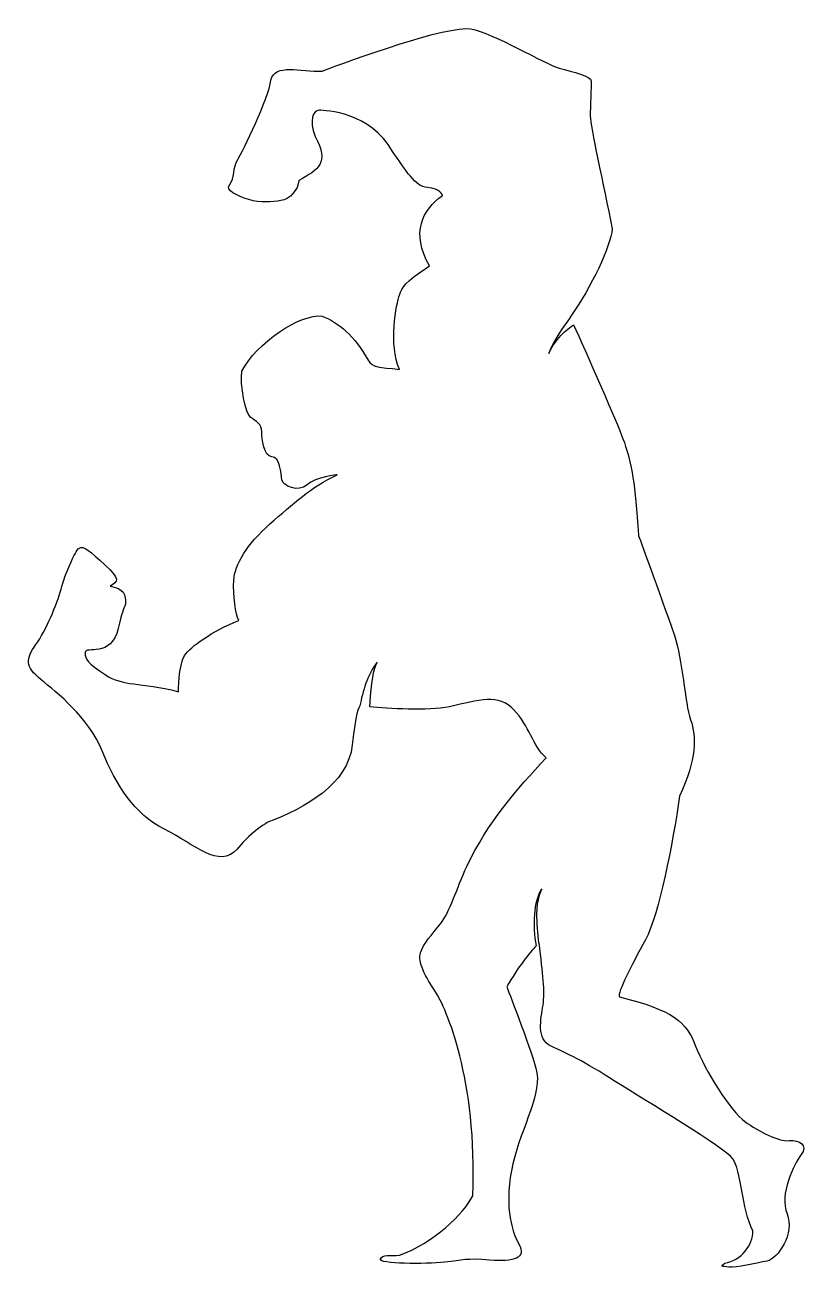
# Model space of a CAD drawing. Header units: centimetres. Extents: x -6.6 to 6.6, y -10.5 to 10.5.
import ezdxf

# ---------------------------------------------------------------- set-up
doc = ezdxf.new("R2010")
doc.units = ezdxf.units.CM
doc.header["$MEASUREMENT"] = 0
doc.layers.add('Layer 1', color=7, linetype='Continuous')

msp = doc.modelspace()

# ---------------------------------------------------------------- linework, layer by layer
at = {"layer": 'Layer 1'}
msp.add_open_spline([(6.3032, -8.35081), (6.11654, -8.36766), (5.79419, -8.19793), (5.55665, -8.02849), (5.55665, -8.02849), (5.31879, -7.85871), (4.87765, -7.16238), (4.72461, -6.7551), (4.72461, -6.7551), (4.57179, -6.34772), (4.35131, -6.14397), (3.43458, -5.92333), (3.43458, -5.92333), (3.40055, -5.83829), (3.63834, -5.39697), (3.87596, -4.95585), (3.87596, -4.95585), (4.11374, -4.51445), (4.33443, -3.32633), (4.45318, -2.52838), (4.45318, -2.52838), (4.74171, -1.90039), (4.74171, -1.52688), (4.63963, -1.23838), (4.63963, -1.23838), (4.53779, -0.9498), (4.50393, -0.21992), (4.36798, 0.18759), (4.36798, 0.18759), (4.09639, 0.95152), (3.75685, 1.88492), (3.75685, 1.88492), (3.75685, 1.88492), (3.70624, 2.75103), (3.63834, 3.09026), (3.51957, 3.44689), (3.51957, 3.44689), (3.42009, 3.74433), (2.84734, 5.02449), (2.66124, 5.43854), (2.66124, 5.43854), (2.56004, 5.3712), (2.33453, 5.1884), (2.24235, 4.95205), (2.24235, 4.95205), (2.30625, 5.15006), (2.50791, 5.43804), (2.6057, 5.56168), (2.6057, 5.56168), (2.60398, 5.56602), (2.60305, 5.56872), (2.60305, 5.56872), (2.60305, 5.56872), (2.97635, 6.09482), (3.28179, 6.75686), (3.31576, 7.06229), (3.31576, 7.06229), (3.16302, 7.80929), (2.94233, 8.81079), (2.94233, 8.96337), (2.94233, 8.96337), (2.94233, 9.11625), (2.95918, 9.47304), (2.95918, 9.55757), (2.95918, 9.55757), (2.95918, 9.64255), (2.65372, 9.71039), (2.41594, 9.77826), (2.41594, 9.77826), (2.17837, 9.8461), (1.29588, 10.37241), (0.92216, 10.4403), (0.92216, 10.4403), (0.54894, 10.5084), (-1.09783, 9.9142), (-1.59011, 9.72733), (-1.59011, 9.72733), (-1.96333, 9.7104), (-2.38759, 9.86348), (-2.4554, 9.57445), (-2.4554, 9.57445), (-2.48948, 9.26928), (-2.93083, 8.36941), (-3.01579, 8.23367), (-3.01579, 8.23367), (-3.10056, 8.09781), (-3.0668, 7.91141), (-3.15149, 7.80923), (-3.15149, 7.80923), (-3.23639, 7.70739), (-3.03269, 7.62291), (-2.82894, 7.55457), (-2.82894, 7.55457), (-2.62534, 7.48697), (-2.43852, 7.52076), (-2.28564, 7.53764), (-2.28564, 7.53764), (-2.13332, 7.55457), (-1.99738, 7.72452), (-1.98047, 7.87734), (-1.98047, 7.87734), (-1.65765, 8.06406), (-1.45416, 8.16613), (-1.70882, 8.62418), (-1.70882, 8.62418), (-1.81071, 8.89583), (-1.74245, 9.06556), (-1.64053, 9.06556), (-1.64053, 9.06556), (-1.53909, 9.06556), (-0.75804, 9.03143), (-0.40167, 8.36941), (-0.40167, 8.36941), (-0.16405, 8.04712), (-0.02837, 7.77547), (0.19253, 7.75859), (0.19253, 7.75859), (0.41322, 7.74166), (0.44703, 7.62289), (0.44703, 7.62289), (0.44703, 7.62289), (0.10754, 7.38503), (-0.09621, 6.99437), (0.22634, 6.43443), (0.22634, 6.43443), (-0.21472, 6.14569), (-0.23192, 6.07788), (-0.28267, 5.94217), (-0.28267, 5.94217), (-0.33355, 5.80623), (-0.46952, 5.09331), (-0.28267, 4.68572), (-0.28267, 4.68572), (-0.62232, 4.71975), (-0.74114, 4.71975), (-0.80893, 4.8386), (-0.80893, 4.8386), (-1.04679, 5.26304), (-1.30135, 5.46696), (-1.59009, 5.5856), (-1.59009, 5.5856), (-1.94617, 5.63656), (-2.7101, 5.12734), (-2.94793, 4.65215), (-2.94793, 4.65215), (-2.98169, 4.43149), (-2.87983, 3.92201), (-2.79534, 3.87113), (-2.79534, 3.87113), (-2.71004, 3.82017), (-2.60817, 3.75228), (-2.60817, 3.63356), (-2.60817, 3.63356), (-2.60817, 3.51471), (-2.57436, 3.20912), (-2.43849, 3.20912), (-2.43849, 3.20912), (-2.30271, 3.20912), (-2.28561, 2.92054), (-2.26902, 2.81865), (-2.26902, 2.81865), (-2.25203, 2.71684), (-1.99737, 2.59799), (-1.84452, 2.73372), (-1.84452, 2.73372), (-1.6917, 2.86966), (-1.33536, 2.90369), (-1.33536, 2.90369), (-1.33536, 2.90369), (-1.77647, 2.69993), (-2.08209, 2.41141), (-2.47259, 2.07192), (-2.47259, 2.07192), (-2.86296, 1.73243), (-3.06679, 1.3758), (-3.08365, 1.1213), (-3.08365, 1.1213), (-3.10053, 0.86664), (-3.04957, 0.54403), (-2.99867, 0.44217), (-2.99867, 0.44217), (-3.45709, 0.25556), (-3.81351, 0.00079), (-3.91542, -0.15203), (-3.91542, -0.15203), (-4.01728, -0.32176), (-4.01728, -0.76314), (-4.01728, -0.76314), (-4.01728, -0.76314), (-4.67932, -0.59312), (-4.95094, -0.67821), (-5.2564, -0.47459), (-5.2564, -0.47459), (-5.56197, -0.27089), (-5.59589, -0.2199), (-5.59589, -0.10116), (-5.59589, -0.10116), (-5.59578, 0.01769), (-5.15451, -0.20305), (-5.03579, 0.30643), (-5.03579, 0.30643), (-4.91689, 0.81565), (-4.89985, 0.64563), (-4.91694, 0.81565), (-4.91694, 0.81565), (-4.93387, 0.98538), (-5.10379, 1.0025), (-5.17139, 1.01938), (-5.17139, 1.01938), (-5.03569, 1.10391), (-5.00192, 1.1382), (-5.25643, 1.37556), (-5.25643, 1.37556), (-5.51112, 1.61339), (-5.62989, 1.71518), (-5.69783, 1.66456), (-5.69783, 1.66456), (-5.76564, 1.61336), (-5.93535, 1.22289), (-6.00342, 0.96823), (-6.00342, 0.96823), (-6.07105, 0.71373), (-6.25792, 0.27232), (-6.42794, 0.03478), (-6.42794, 0.03478), (-6.59735, -0.20308), (-6.61426, -0.33873), (-6.34288, -0.55942), (-6.34288, -0.55942), (-6.07102, -0.78008), (-5.54466, -1.18738), (-5.3073, -1.76476), (-5.3073, -1.76476), (-5.06994, -2.34147), (-4.76411, -2.83384), (-4.2551, -3.08881), (-4.2551, -3.08881), (-3.74559, -3.34326), (-3.3212, -3.76749), (-3.03267, -3.42801), (-3.03267, -3.42801), (-2.74409, -3.08881), (-2.50636, -2.9698), (-2.50636, -2.9698), (-2.50636, -2.9698), (-1.87853, -2.73189), (-1.14839, -2.32488), (-1.08055, -1.66257), (-1.08055, -1.66257), (-1.0248, -1.11811), (-0.969, -1.02156), (-0.95096, -1.00445), (-0.95096, -1.00445), (-0.90625, -0.7572), (-0.81811, -0.46954), (-0.6586, -0.26311), (-0.6586, -0.26311), (-0.7447, -0.42083), (-0.77446, -0.8172), (-0.78438, -1.01712), (-0.78438, -1.01712), (-0.4777, -1.04567), (0.19418, -1.0947), (0.56582, -1.01768), (0.56582, -1.01768), (1.0581, -0.89891), (1.39786, -0.79726), (1.65231, -1.06864), (1.65231, -1.06864), (1.90708, -1.34045), (1.97492, -1.6797), (2.19555, -1.88324), (2.19555, -1.88324), (1.70332, -2.40955), (1.21077, -2.96978), (0.85456, -3.71651), (0.85456, -3.71651), (0.68467, -4.09002), (0.56582, -4.49753), (0.413, -4.6842), (0.413, -4.6842), (0.26041, -4.8711), (0.12442, -5.02348), (0.07351, -5.17627), (0.07351, -5.17627), (0.0225, -5.32931), (0.15841, -5.58407), (0.32846, -5.83831), (0.32846, -5.83831), (0.49795, -6.09308), (1.04119, -7.31548), (0.95616, -9.28448), (0.95616, -9.28448), (0.82056, -9.57301), (0.27727, -10.09911), (-0.28283, -10.28595), (-0.28283, -10.28595), (-0.43571, -10.30315), (-0.57168, -10.26907), (-0.60522, -10.3539), (-0.60522, -10.3539), (-0.63951, -10.4388), (0.15845, -10.4388), (0.48105, -10.40507), (0.48105, -10.40507), (0.80366, -10.3707), (0.83742, -10.33699), (1.24498, -10.3707), (1.24498, -10.3707), (1.65231, -10.40502), (1.87276, -10.33697), (1.73732, -10.09913), (1.73732, -10.09913), (1.60117, -9.8618), (1.48261, -9.38642), (1.63543, -8.74126), (1.63543, -8.74126), (1.78825, -8.09607), (2.14465, -7.53616), (2.02558, -7.1287), (2.02558, -7.1287), (1.90678, -6.72151), (1.53351, -5.75385), (1.53351, -5.75385), (1.53351, -5.75385), (1.71374, -5.41921), (1.9321, -5.16325), (2.02802, -5.05845), (2.02802, -5.05845), (1.96725, -4.71489), (1.97778, -4.31243), (2.1238, -4.09439), (2.1238, -4.09439), (2.1238, -4.09439), (2.04054, -4.28635), (2.04054, -4.51841), (2.04054, -4.51841), (2.04059, -4.66348), (2.05991, -4.8593), (2.07578, -5.00755), (2.07578, -5.00755), (2.07578, -5.00755), (2.07684, -5.00654), (2.07684, -5.00654), (2.07684, -5.00654), (2.14468, -5.55005), (2.17847, -5.82143), (2.14468, -6.05926), (2.14468, -6.05926), (2.11087, -6.29678), (2.02562, -6.63626), (2.28028, -6.75509), (2.28028, -6.75509), (2.5351, -6.87381), (2.84051, -7.0098), (3.36682, -7.34929), (3.36682, -7.34929), (3.89297, -7.68878), (5.21702, -8.46959), (5.35273, -8.65625), (5.35273, -8.65625), (5.48867, -8.84336), (5.50561, -9.50517), (5.69243, -9.87868), (5.69243, -9.87868), (5.69248, -10.11601), (5.50558, -10.37067), (5.217, -10.42187), (5.217, -10.42187), (5.13202, -10.48947), (5.16633, -10.47288), (5.28484, -10.48947), (5.28484, -10.48947), (5.40369, -10.5064), (5.74331, -10.42187), (5.93, -10.38768), (5.93, -10.38768), (6.11666, -10.35387), (6.4054, -9.91246), (6.26951, -9.59009), (6.26951, -9.59009), (6.13381, -9.26754), (6.38823, -8.74123), (6.50726, -8.58843), (6.50726, -8.58843), (6.62601, -8.43579), (6.49004, -8.33363), (6.3032, -8.35081)], degree=3, knots=[0, 0, 0, 0, 0.01020408, 0.01020408, 0.01020408, 0.01020408, 0.02040816, 0.02040816, 0.02040816, 0.02040816, 0.03061224, 0.03061224, 0.03061224, 0.03061224, 0.04081633, 0.04081633, 0.04081633, 0.04081633, 0.05102041, 0.05102041, 0.05102041, 0.05102041, 0.06122449, 0.06122449, 0.06122449, 0.06122449, 0.07142857, 0.07142857, 0.07142857, 0.07142857, 0.08163265, 0.08163265, 0.08163265, 0.08163265, 0.09183673, 0.09183673, 0.09183673, 0.09183673, 0.10204082, 0.10204082, 0.10204082, 0.10204082, 0.1122449, 0.1122449, 0.1122449, 0.1122449, 0.12244898, 0.12244898, 0.12244898, 0.12244898, 0.13265306, 0.13265306, 0.13265306, 0.13265306, 0.14285714, 0.14285714, 0.14285714, 0.14285714, 0.15306122, 0.15306122, 0.15306122, 0.15306122, 0.16326531, 0.16326531, 0.16326531, 0.16326531, 0.17346939, 0.17346939, 0.17346939, 0.17346939, 0.18367347, 0.18367347, 0.18367347, 0.18367347, 0.19387755, 0.19387755, 0.19387755, 0.19387755, 0.20408163, 0.20408163, 0.20408163, 0.20408163, 0.21428571, 0.21428571, 0.21428571, 0.21428571, 0.2244898, 0.2244898, 0.2244898, 0.2244898, 0.23469388, 0.23469388, 0.23469388, 0.23469388, 0.24489796, 0.24489796, 0.24489796, 0.24489796, 0.25510204, 0.25510204, 0.25510204, 0.25510204, 0.26530612, 0.26530612, 0.26530612, 0.26530612, 0.2755102, 0.2755102, 0.2755102, 0.2755102, 0.28571429, 0.28571429, 0.28571429, 0.28571429, 0.29591837, 0.29591837, 0.29591837, 0.29591837, 0.30612245, 0.30612245, 0.30612245, 0.30612245, 0.31632653, 0.31632653, 0.31632653, 0.31632653, 0.32653061, 0.32653061, 0.32653061, 0.32653061, 0.33673469, 0.33673469, 0.33673469, 0.33673469, 0.34693878, 0.34693878, 0.34693878, 0.34693878, 0.35714286, 0.35714286, 0.35714286, 0.35714286, 0.36734694, 0.36734694, 0.36734694, 0.36734694, 0.37755102, 0.37755102, 0.37755102, 0.37755102, 0.3877551, 0.3877551, 0.3877551, 0.3877551, 0.39795918, 0.39795918, 0.39795918, 0.39795918, 0.40816327, 0.40816327, 0.40816327, 0.40816327, 0.41836735, 0.41836735, 0.41836735, 0.41836735, 0.42857143, 0.42857143, 0.42857143, 0.42857143, 0.43877551, 0.43877551, 0.43877551, 0.43877551, 0.44897959, 0.44897959, 0.44897959, 0.44897959, 0.45918367, 0.45918367, 0.45918367, 0.45918367, 0.46938776, 0.46938776, 0.46938776, 0.46938776, 0.47959184, 0.47959184, 0.47959184, 0.47959184, 0.48979592, 0.48979592, 0.48979592, 0.48979592, 0.5, 0.5, 0.5, 0.5, 0.51020408, 0.51020408, 0.51020408, 0.51020408, 0.52040816, 0.52040816, 0.52040816, 0.52040816, 0.53061224, 0.53061224, 0.53061224, 0.53061224, 0.54081633, 0.54081633, 0.54081633, 0.54081633, 0.55102041, 0.55102041, 0.55102041, 0.55102041, 0.56122449, 0.56122449, 0.56122449, 0.56122449, 0.57142857, 0.57142857, 0.57142857, 0.57142857, 0.58163265, 0.58163265, 0.58163265, 0.58163265, 0.59183673, 0.59183673, 0.59183673, 0.59183673, 0.60204082, 0.60204082, 0.60204082, 0.60204082, 0.6122449, 0.6122449, 0.6122449, 0.6122449, 0.62244898, 0.62244898, 0.62244898, 0.62244898, 0.63265306, 0.63265306, 0.63265306, 0.63265306, 0.64285714, 0.64285714, 0.64285714, 0.64285714, 0.65306122, 0.65306122, 0.65306122, 0.65306122, 0.66326531, 0.66326531, 0.66326531, 0.66326531, 0.67346939, 0.67346939, 0.67346939, 0.67346939, 0.68367347, 0.68367347, 0.68367347, 0.68367347, 0.69387755, 0.69387755, 0.69387755, 0.69387755, 0.70408163, 0.70408163, 0.70408163, 0.70408163, 0.71428571, 0.71428571, 0.71428571, 0.71428571, 0.7244898, 0.7244898, 0.7244898, 0.7244898, 0.73469388, 0.73469388, 0.73469388, 0.73469388, 0.74489796, 0.74489796, 0.74489796, 0.74489796, 0.75510204, 0.75510204, 0.75510204, 0.75510204, 0.76530612, 0.76530612, 0.76530612, 0.76530612, 0.7755102, 0.7755102, 0.7755102, 0.7755102, 0.78571429, 0.78571429, 0.78571429, 0.78571429, 0.79591837, 0.79591837, 0.79591837, 0.79591837, 0.80612245, 0.80612245, 0.80612245, 0.80612245, 0.81632653, 0.81632653, 0.81632653, 0.81632653, 0.82653061, 0.82653061, 0.82653061, 0.82653061, 0.83673469, 0.83673469, 0.83673469, 0.83673469, 0.84693878, 0.84693878, 0.84693878, 0.84693878, 0.85714286, 0.85714286, 0.85714286, 0.85714286, 0.86734694, 0.86734694, 0.86734694, 0.86734694, 0.87755102, 0.87755102, 0.87755102, 0.87755102, 0.8877551, 0.8877551, 0.8877551, 0.8877551, 0.89795918, 0.89795918, 0.89795918, 0.89795918, 0.90816327, 0.90816327, 0.90816327, 0.90816327, 0.91836735, 0.91836735, 0.91836735, 0.91836735, 0.92857143, 0.92857143, 0.92857143, 0.92857143, 0.93877551, 0.93877551, 0.93877551, 0.93877551, 0.94897959, 0.94897959, 0.94897959, 0.94897959, 0.95918367, 0.95918367, 0.95918367, 0.95918367, 0.96938776, 0.96938776, 0.96938776, 0.96938776, 0.97959184, 0.97959184, 0.97959184, 0.97959184, 1, 1, 1, 1], dxfattribs=at)

doc.saveas('drawing.dxf')
